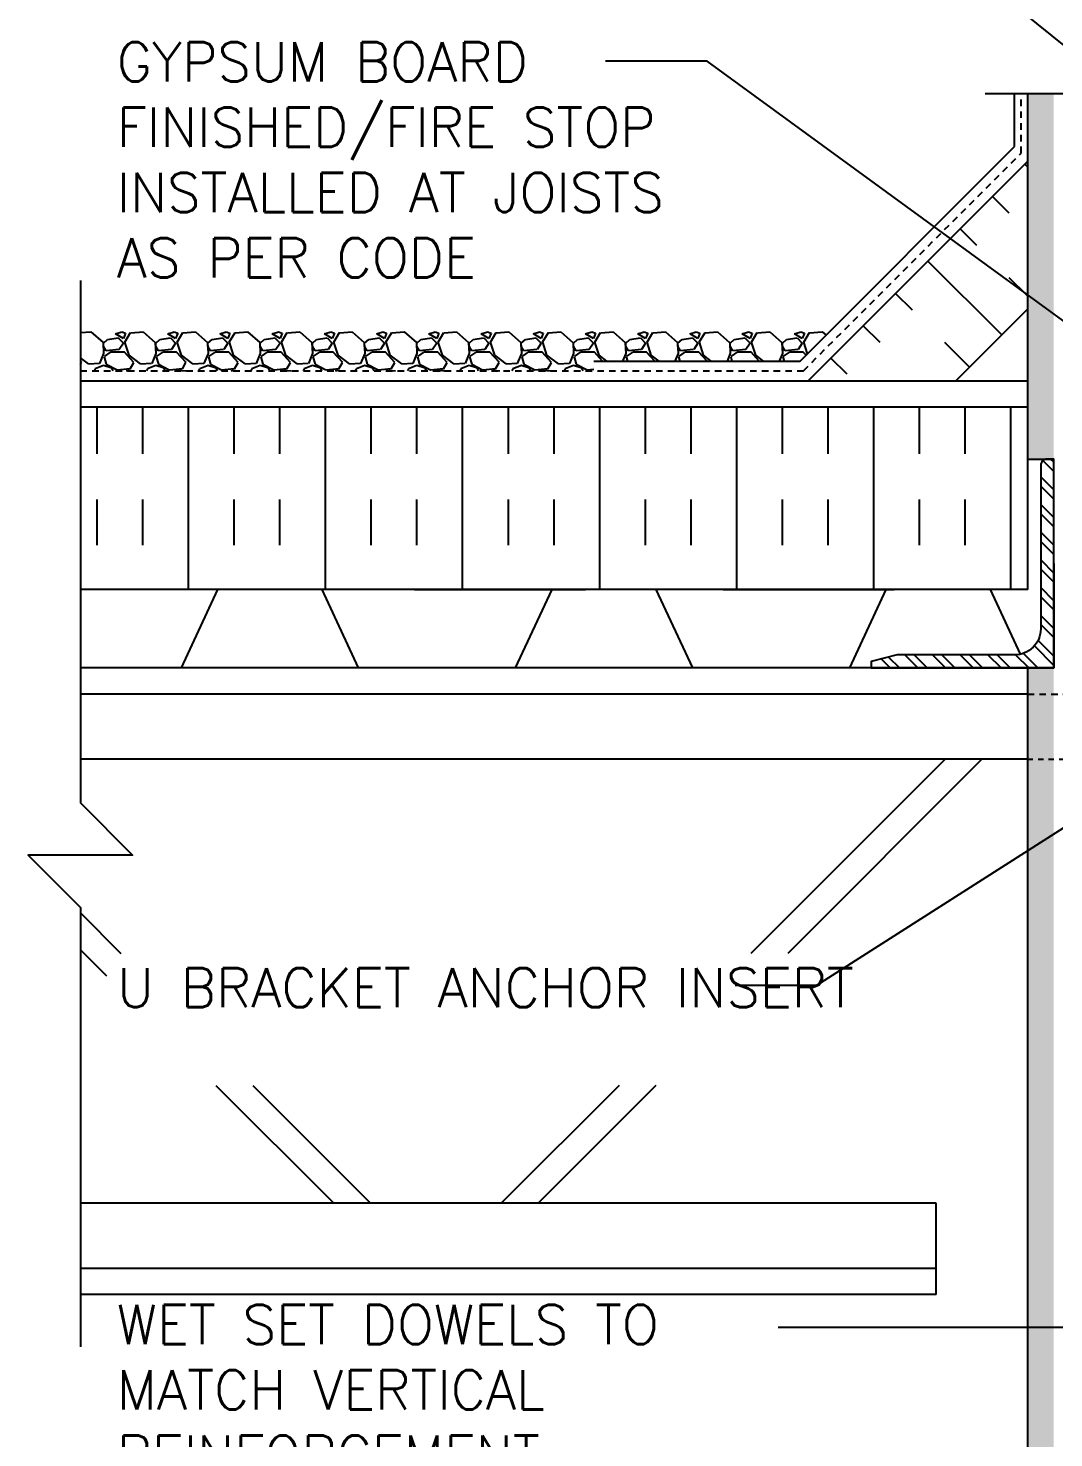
# Model space of a CAD drawing. Header units: inches. Extents: x 380.7 to 431.2, y 168.7 to 250.6.
# Drawn here: x 380.69 to 400.33, y 197.98 to 224.98 of the extents above; entities that cross this region are included whole.
import ezdxf

# ---------------------------------------------------------------- set-up
doc = ezdxf.new("R2010")
doc.units = ezdxf.units.IN
doc.header["$LTSCALE"] = 0.5
doc.header["$MEASUREMENT"] = 0
doc.linetypes.add('DASHED2', pattern=[0.375, 0.25, -0.125])
doc.linetypes.add('HIDDEN2', pattern=[0.1875, 0.125, -0.0625])
for name, color, linetype in [('HATCH', 12, 'Continuous'), ('Hidden2', 12, 'HIDDEN2'), ('line25', 2, 'Continuous'), ('LINE50', 5, 'Continuous'), ('LINE9', 9, 'Continuous'), ('TEXT', 4, 'Continuous')]:
    doc.layers.add(name, color=color, linetype=linetype)
doc.styles.add('DIM', font='romans.shx', dxfattribs={"width": 0.7})
doc.styles.add('ROMANS', font='romans.shx', dxfattribs={"height": 1.125})
doc.dimstyles.new('ext_12', dxfattribs={"dimscale": 12, "dimtxt": 0.09375, "dimasz": 0.09375, "dimexe": 0.09375, "dimexo": 0.0625, "dimgap": 0.0625, "dimtad": 1, "dimdec": 1, "dimzin": 3, "dimdsep": 46, "dimlunit": 4, "dimtxsty": 'DIM', "dimcen": 0.09, "dimdle": 0.09375, "dimclrt": 4, "dimadec": 0, "dimazin": 0, "dimtfac": 1, "dimtdec": 1, "dimtmove": 2, "dimatfit": 3, "dimfxl": 1, "dimfrac": 2, "dimtolj": 1, "dimtzin": 0, "dimarcsym": 0})

msp = doc.modelspace()

# ---------------------------------------------------------------- hatches: boundary and pattern name
at = {"layer": 'HATCH'}
h = msp.add_hatch(dxfattribs=at)
h.set_pattern_fill('AR-CONC', color=256, scale=0.5)
h.set_pattern_definition([(50, (0, 0), (3.586301, -0.31376), [0.375, -4.125]), (355, (0, 0), (-0.693757, 3.76096), [0.3, -3.3]), (100.45144, (0.299, -0.026), (2.892544, 3.4472), [0.3187, -3.50571]), (46.1842, (0, 1), (5.336207, -0.827596), [0.5625, -6.1875]), (96.6356, (0.4447, 0.931), (4.67331, 4.870593), [0.47805, -5.25857]), (351.1842, (0, 1), (4.67331, 4.87059), [0.45, -4.95]), (21, (0.5, 0.75), (2.984535, -2.013094), [0.375, -4.125]), (326, (0.5, 0.75), (1.216577, 3.62575), [0.3, -3.3]), (71.45144, (0.7487, 0.5822), (4.201112, 1.612656), [0.3187, -3.50571]), (37.5, (0, 0), (0.0607993, 1.6644693), [0, -3.26, 0, -3.35, 0, -3.3125]), (7.5, (0, 0), (1.315348, 1.9720586), [0, -1.91, 0, -3.185, 0, -1.2625]), (327.5, (-1.115, 0), (2.669112, -0.1127744), [0, -1.25, 0, -3.9, 0, -5.175]), (317.5, (-1.615, 0), (2.915931, 0.500525), [0, -1.625, 0, -2.59, 0, -3.675])])
h.paths.add_polyline_path([(411.575, 241.057), (411.074, 241.057), (410.85, 241.139), (411.075, 241.22), (411.575, 241.22), (411.575, 242.954), (412.075, 242.954), (405.95, 243.954), (399.825, 242.954), (400.325, 242.954), (400.325, 241.22), (400.826, 241.22), (401.05, 241.139), (400.826, 241.057), (400.325, 241.057), (400.325, 232.727), (400.763, 232.727), (400.763, 233.227), (402.263, 233.227), (402.263, 232.727), (402.95, 232.727), (402.95, 230.638, 0.064398), (403.06, 230.572), (403.15, 230.572), (403.15, 230.531, -0.249069), (403.26, 230.323), (403.26, 230.256, -0.414214), (403.198, 230.193), (403.15, 230.193), (403.15, 230.123), (403.255, 230.123, 0.10046), (403.649, 230.181, -0.601435), (403.768, 230.076, 2.182095), (404.178, 230.289, -1), (404.342, 230.697, -0.24438), (404.79, 230.176, 0.053157), (404.956, 229.562, 1.553132), (405.314, 229.987, -0.735593), (405.302, 230.445, -0.082755), (405.95, 230.553, -0.082755), (406.599, 230.445, -0.735593), (406.586, 229.987, 1.553132), (406.944, 229.562, 0.053157), (407.11, 230.176, -0.24438), (407.558, 230.697, -1), (407.722, 230.289, 2.182095), (408.132, 230.076, -0.601435), (408.251, 230.181, 0.10046), (408.645, 230.123), (408.75, 230.123), (408.75, 230.193), (408.703, 230.193, -0.414214), (408.64, 230.256), (408.64, 230.323, -0.249069), (408.75, 230.531), (408.75, 230.572), (408.84, 230.572, 0.064398), (408.95, 230.638), (408.95, 232.727), (409.638, 232.727), (409.638, 233.227), (411.138, 233.227), (411.138, 232.727), (411.575, 232.727)])
h.paths.add_polyline_path([(405.753, 240.993), (406.016, 240.69), (406.05, 240.708, -2.114532), (406.05, 240.651), (406.016, 240.69), (405.734, 240.546, -1.846412)], flags=16)
h.paths.add_polyline_path([(406.169, 227.227), (406.169, 225.227), (407.169, 226.227), (408.95, 226.227), (408.95, 226.509, 0.082415), (408.807, 226.588, -0.317837), (408.64, 226.823), (408.64, 226.891, -0.414214), (408.703, 226.953), (408.75, 226.953), (408.75, 227.023), (408.645, 227.023, -0.188973), (408.489, 227.118, 0.196323), (408.04, 227.465), (406.718, 227.755, 0.057795), (405.95, 227.844, 0.057795), (405.182, 227.755), (403.86, 227.465, 0.196323), (403.411, 227.118, -0.188973), (403.255, 227.023), (403.15, 227.023), (403.15, 226.953), (403.198, 226.953, -0.414214), (403.26, 226.891), (403.26, 226.823, -0.317837), (403.094, 226.588, 0.082415), (402.95, 226.509), (402.95, 226.227), (405.169, 226.227)])
h.paths.add_polyline_path([(408.95, 223.727), (407.169, 223.727), (406.169, 222.727), (406.169, 224.727), (405.169, 223.727), (402.95, 223.727), (402.95, 220.946, 0.082415), (403.094, 220.867, -0.317837), (403.26, 220.631), (403.26, 220.564, -0.414214), (403.198, 220.501), (403.15, 220.501), (403.15, 220.431), (403.255, 220.431, -0.188973), (403.411, 220.336, 0.196323), (403.86, 219.99), (405.182, 219.7, 0.057795), (405.95, 219.61, 0.057795), (406.718, 219.7), (408.04, 219.99, 0.196323), (408.489, 220.336, -0.188973), (408.645, 220.431), (408.75, 220.431), (408.75, 220.501), (408.703, 220.501, -0.414214), (408.64, 220.564), (408.64, 220.631, -0.317837), (408.807, 220.867, 0.082415), (408.95, 220.946)])
h.paths.add_polyline_path([(408.95, 216.816, 0.064398), (408.84, 216.882), (408.75, 216.882), (408.75, 216.924, -0.249069), (408.64, 217.131), (408.64, 217.199, -0.414214), (408.703, 217.261), (408.75, 217.261), (408.75, 217.331), (408.645, 217.331, 0.10046), (408.251, 217.274, -0.601435), (408.132, 217.379, 2.182095), (407.722, 217.166, -1), (407.558, 216.757, -0.24438), (407.11, 217.278, 0.053157), (406.944, 217.892, 0.223253), (406.744, 218.057), (406.724, 218.061, 0.955472), (406.586, 217.468, -0.735593), (406.599, 217.01, -0.082755), (405.95, 216.902, -0.082755), (405.302, 217.01, -0.735593), (405.314, 217.468, 0.955472), (405.176, 218.061), (405.156, 218.057, 0.223253), (404.956, 217.892, 0.053157), (404.79, 217.278, -0.24438), (404.342, 216.757, -1), (404.178, 217.166, 2.182095), (403.768, 217.379, -0.601435), (403.649, 217.274, 0.10046), (403.255, 217.331), (403.15, 217.331), (403.15, 217.261), (403.198, 217.261, -0.414214), (403.26, 217.199), (403.26, 217.131, -0.249069), (403.15, 216.924), (403.15, 216.882), (403.06, 216.882, 0.064398), (402.95, 216.816), (402.95, 214.727), (402.95, 212.727), (405.176, 212.727), (408.95, 212.727), (408.95, 214.727)])
h.paths.add_polyline_path([(405.176, 212.68), (403.315, 212.68), (403.315, 212.227), (405.176, 212.227)], flags=17)
h.paths.add_polyline_path([(405.176, 212.227), (403.315, 212.227), (403.315, 210.727), (405.176, 210.727)])
h.paths.add_polyline_path([(405.176, 210.727), (403.315, 210.727), (403.315, 210.227), (405.176, 210.227)])
h.paths.add_polyline_path([(408.95, 208.509, 0.082415), (408.807, 208.588, -0.317837), (408.64, 208.823), (408.64, 208.891, -0.414214), (408.703, 208.953), (408.75, 208.953), (408.75, 209.023), (408.645, 209.023, -0.188973), (408.489, 209.118, 0.196323), (408.04, 209.465), (406.718, 209.755, 0.039111), (406.2, 209.835), (406.2, 206.175), (406.479, 206.175), (406.479, 205.949), (406.219, 205.949), (405.95, 205.949), (405.422, 205.949), (405.422, 206.175), (405.7, 206.175), (405.7, 209.835, 0.039111), (405.182, 209.755), (403.86, 209.465, 0.196323), (403.411, 209.118, -0.188973), (403.255, 209.023), (403.15, 209.023), (403.15, 208.953), (403.198, 208.953, -0.414214), (403.26, 208.891), (403.26, 208.823, -0.317837), (403.094, 208.588, 0.082415), (402.95, 208.509), (402.95, 202.946, 0.082415), (403.094, 202.867, -0.317837), (403.26, 202.631), (403.26, 202.564, -0.414214), (403.198, 202.501), (403.15, 202.501), (403.15, 202.431), (403.255, 202.431, -0.188973), (403.411, 202.336, 0.196323), (403.86, 201.99), (405.182, 201.7, 0.057795), (405.95, 201.61, 0.057795), (406.718, 201.7), (408.04, 201.99, 0.196323), (408.489, 202.336, -0.188973), (408.645, 202.431), (408.75, 202.431), (408.75, 202.501), (408.703, 202.501, -0.414214), (408.64, 202.564), (408.64, 202.631, -0.317837), (408.807, 202.867, 0.082415), (408.95, 202.946)])
h.paths.add_polyline_path([(403.315, 211.616, 0.015101), (403.255, 211.623), (403.15, 211.623), (403.15, 211.553), (403.198, 211.553, -0.414214), (403.26, 211.491), (403.26, 210.956, -0.414214), (403.198, 210.893), (403.15, 210.893), (403.15, 210.823), (403.255, 210.823, -0.069724), (403.315, 210.814)])
h.paths.add_polyline_path([(405.329, 209.968), (403.315, 209.968), (403.315, 210.227), (403.315, 210.333, -0.069724), (403.255, 210.323), (403.15, 210.323), (403.15, 210.253), (403.198, 210.253, -0.414214), (403.26, 210.191), (403.26, 209.656, -0.414214), (403.198, 209.593), (403.15, 209.593), (403.15, 209.523), (403.255, 209.523, 0.036537), (403.399, 209.547)])
h.paths.add_polyline_path([(403.315, 212.68), (405.176, 212.68), (405.176, 212.727), (402.95, 212.727), (402.95, 212.638, 0.064398), (403.06, 212.572), (403.15, 212.572), (403.15, 212.531, -0.249069), (403.26, 212.323), (403.26, 212.256, -0.119718), (403.253, 212.227), (403.315, 212.227)])
h.paths.add_polyline_path([(403.315, 212.227), (403.253, 212.227, -0.280582), (403.198, 212.193), (403.15, 212.193), (403.15, 212.123), (403.255, 212.123, 0.014996), (403.315, 212.122)])
h.paths.add_polyline_path([(408.95, 196.727), (408.95, 198.816, 0.064398), (408.84, 198.882), (408.75, 198.882), (408.75, 198.924, -0.249069), (408.64, 199.131), (408.64, 199.199, -0.414214), (408.703, 199.261), (408.75, 199.261), (408.75, 199.331), (408.645, 199.331, 0.10046), (408.251, 199.274, -0.601435), (408.132, 199.379, 2.182095), (407.722, 199.166, -1), (407.558, 198.757, -0.24438), (407.11, 199.278, 0.053157), (406.944, 199.892, 0.223253), (406.744, 200.057), (406.724, 200.061, 0.955472), (406.586, 199.468, -0.735593), (406.599, 199.01, -0.082755), (405.95, 198.902, -0.082755), (405.302, 199.01, -0.735593), (405.314, 199.468, 0.955472), (405.176, 200.061), (405.156, 200.057, 0.223253), (404.956, 199.892, 0.053157), (404.79, 199.278, -0.24438), (404.342, 198.757, -1), (404.178, 199.166, 2.182095), (403.768, 199.379, -0.601435), (403.649, 199.274, 0.10046), (403.255, 199.331), (403.15, 199.331), (403.15, 199.261), (403.198, 199.261, -0.414214), (403.26, 199.199), (403.26, 199.131, -0.249069), (403.15, 198.924), (403.15, 198.882), (403.06, 198.882, 0.064398), (402.95, 198.816), (402.95, 196.727), (402.95, 194.638, 0.064398), (403.06, 194.572), (403.15, 194.572), (403.15, 194.531, -0.249069), (403.26, 194.323), (403.26, 194.256, -0.414214), (403.198, 194.193), (403.15, 194.193), (403.15, 194.123), (403.255, 194.123, 0.10046), (403.649, 194.181, -0.601435), (403.768, 194.076, 2.182095), (404.178, 194.289, -1), (404.342, 194.697, -0.24438), (404.79, 194.176, 0.053157), (404.956, 193.562, 0.223253), (405.156, 193.397), (405.176, 193.393, 0.955472), (405.314, 193.987, -0.735593), (405.302, 194.445, -0.082755), (405.95, 194.553, -0.082755), (406.599, 194.445, -0.735593), (406.586, 193.987, 0.955472), (406.724, 193.393), (406.744, 193.397, 0.223253), (406.944, 193.562, 0.053157), (407.11, 194.176, -0.24438), (407.558, 194.697, -1), (407.722, 194.289, 2.182095), (408.132, 194.076, -0.601435), (408.251, 194.181, 0.10046), (408.645, 194.123), (408.75, 194.123), (408.75, 194.193), (408.703, 194.193, -0.414214), (408.64, 194.256), (408.64, 194.323, -0.249069), (408.75, 194.531), (408.75, 194.572), (408.84, 194.572, 0.064398), (408.95, 194.638)])
h.paths.add_polyline_path([(408.95, 190.509, 0.082415), (408.807, 190.588, -0.317837), (408.64, 190.823), (408.64, 190.891, -0.414214), (408.703, 190.953), (408.75, 190.953), (408.75, 191.023), (408.645, 191.023, -0.188973), (408.489, 191.118, 0.196323), (408.04, 191.465), (406.718, 191.755, 0.057795), (405.95, 191.844, 0.057795), (405.182, 191.755), (403.86, 191.465, 0.196323), (403.411, 191.118, -0.188973), (403.255, 191.023), (403.15, 191.023), (403.15, 190.953), (403.198, 190.953, -0.414214), (403.26, 190.891), (403.26, 190.823, -0.317837), (403.094, 190.588, 0.082415), (402.95, 190.509), (402.95, 187.73), (404.95, 187.73), (405.95, 188.73), (405.95, 187.73), (405.95, 186.73), (406.95, 187.73), (408.95, 187.73)])
h = msp.add_hatch(dxfattribs=at)
h.set_pattern_fill('AR-SAND', color=256, scale=0.25, style=0)
h.set_pattern_definition([(37.5, (411.86765, 230.958), (-0.015748, 0.481706), [0, -0.38, 0, -0.425, 0, -0.40625]), (7.5, (411.86765, 230.958), (0.442444, 0.705537), [0, -0.205, 0, -0.3425, 0, -0.13125]), (327.5, (411.56015, 230.958), (0.778535, 0.001415), [0, -0.125, 0, -0.45, 0, -0.5875]), (317.5, (411.56015, 230.958), (0.751532, 0.21942), [0, -0.0625, 0, -0.295, 0, -0.3375])])
h.paths.add_polyline_path([(412.075, 241.057), (411.575, 241.057), (411.575, 232.727), (411.575, 226.227), (412.075, 226.227)])
h.paths.add_polyline_path([(412.075, 242.954), (411.575, 242.954), (411.575, 241.22), (412.075, 241.22)])
h.paths.add_polyline_path([(399.825, 241.057), (399.825, 226.227), (400.325, 226.227), (400.325, 232.727), (400.325, 241.057)])
h.paths.add_polyline_path([(400.325, 242.954), (399.825, 242.954), (399.825, 241.22), (400.325, 241.22)])
h.paths.add_polyline_path([(400.325, 223.727), (399.825, 223.727), (399.825, 216.727), (400.325, 216.727)])
h.paths.add_polyline_path([(412.075, 223.727), (411.575, 223.727), (411.575, 216.727), (412.075, 216.727)])
h = msp.add_hatch(dxfattribs=at)
h.set_pattern_fill('INSUL', color=256, scale=7, angle=45, style=0)
h.set_pattern_definition([(135, (507.1283, 59.3262), (1.856155, 1.856155), []), (135, (507.747, 59.945), (1.856155, 1.856155), [0.875, -0.875]), (135, (508.3658, 60.5636), (1.856155, 1.856155), [0.875, -0.875])])
h.paths.add_polyline_path([(398.577, 218.352), (395.748, 218.352), (399.825, 222.429), (399.825, 219.601)])
h = msp.add_hatch(dxfattribs=at)
h.set_pattern_fill('INSUL', color=256, scale=7, angle=90, style=0)
h.set_pattern_definition([(90, (507.1283, 59.3262), (2.625, 2e-16), []), (90, (508.0033, 59.3262), (2.625, 2e-16), [0.875, -0.875]), (90, (508.8783, 59.3262), (2.625, 2e-16), [0.875, -0.875])])
h.paths.add_polyline_path([(399.825, 217.727), (399.825, 214.227), (381.685, 214.227), (381.685, 217.727)])
h = msp.add_hatch(dxfattribs=at)
h.set_pattern_fill('ANSI32', color=256, style=0)
h.set_pattern_definition([(135, (519.34384, -42.36074), (0.26516504, 0.26516504), []), (135, (519.16706, -42.36074), (0.26516504, 0.26516504), [])])
h.paths.add_polyline_path([(399.575, 212.977), (397.325, 212.977), (396.825, 212.852), (396.825, 212.727), (400.325, 212.727), (400.325, 216.727), (400.2, 216.727, 0.414214), (400.075, 216.602), (400.075, 213.477, -0.414214)])
h = msp.add_hatch(dxfattribs=at)
h.set_pattern_fill('AR-SAND', color=256, scale=0.25, style=0)
h.set_pattern_definition([(142.5, (575.3307, -51.72275), (0.01574834, 0.48170594), [0, -0.38, 0, -0.425, 0, -0.40625]), (172.5, (575.3307, -51.72275), (-0.4424442, 0.7055365), [0, -0.205, 0, -0.3425, 0, -0.13125]), (212.5, (575.6382, -51.72275), (-0.77853547, 0.00141476), [0, -0.125, 0, -0.45, 0, -0.5875]), (222.5, (575.6382, -51.72275), (-0.7515317, 0.2194189), [0, -0.0625, 0, -0.295, 0, -0.3375])])
h.paths.add_polyline_path([(399.825, 212.727), (400.325, 212.727), (400.325, 196.668), (400.325, 187.668), (399.825, 187.668)])

# ---------------------------------------------------------------- linework, layer by layer
at = {"color": 192}
for p, q in [((383.613, 212.727), (381.685, 212.727)), ((390.012, 212.727), (387.012, 212.727))]:
    msp.add_line(p, q, dxfattribs=at)
at = {"layer": 'HATCH'}
for p, q in [((399.575, 222.709), (399.575, 223.727)), ((395.468, 218.602), (399.575, 222.709)), ((381.685, 219.148), (381.888, 219.165)), ((381.888, 219.166), (382.118, 218.956)), ((382.119, 218.957), (382.129, 218.747)), ((382.127, 218.944), (382.207, 219.014)), ((382.128, 218.886), (382.128, 218.946)), ((382.207, 219.017), (382.407, 219.047)), ((382.358, 219.126), (382.478, 219.166)), ((382.509, 219.036), (382.359, 219.126)), ((382.408, 219.046), (382.508, 218.946)), ((382.509, 218.946), (382.429, 218.826)), ((382.478, 219.166), (382.548, 219.136)), ((382.549, 219.136), (382.509, 219.036)), ((382.537, 218.967), (382.647, 219.147)), ((382.618, 218.716), (382.538, 218.966)), ((382.648, 219.145), (382.888, 219.165)), ((382.888, 219.166), (383.118, 218.956)), ((383.119, 218.957), (383.129, 218.747)), ((383.127, 218.944), (383.207, 219.014)), ((383.128, 218.886), (383.128, 218.946)), ((383.207, 219.017), (383.407, 219.047)), ((383.358, 219.126), (383.478, 219.166)), ((383.509, 219.036), (383.359, 219.126)), ((383.408, 219.046), (383.508, 218.946)), ((383.509, 218.946), (383.429, 218.826)), ((383.478, 219.166), (383.548, 219.136)), ((383.549, 219.136), (383.509, 219.036)), ((383.537, 218.967), (383.647, 219.147)), ((383.618, 218.716), (383.538, 218.966)), ((383.648, 219.145), (383.888, 219.165)), ((383.888, 219.166), (384.118, 218.956)), ((384.119, 218.957), (384.129, 218.747)), ((384.127, 218.944), (384.207, 219.014)), ((384.128, 218.886), (384.128, 218.946)), ((384.207, 219.017), (384.407, 219.047)), ((384.358, 219.126), (384.478, 219.166)), ((384.509, 219.036), (384.359, 219.126)), ((384.408, 219.046), (384.508, 218.946)), ((384.509, 218.946), (384.429, 218.826)), ((384.478, 219.166), (384.548, 219.136)), ((384.549, 219.136), (384.509, 219.036)), ((384.537, 218.967), (384.647, 219.147)), ((384.618, 218.716), (384.538, 218.966)), ((384.648, 219.145), (384.888, 219.165)), ((384.888, 219.166), (385.118, 218.956)), ((385.119, 218.957), (385.129, 218.747)), ((385.127, 218.944), (385.207, 219.014)), ((385.128, 218.886), (385.128, 218.946)), ((385.207, 219.017), (385.407, 219.047)), ((385.358, 219.126), (385.478, 219.166)), ((385.509, 219.036), (385.359, 219.126)), ((385.408, 219.046), (385.508, 218.946)), ((385.509, 218.946), (385.429, 218.826)), ((385.478, 219.166), (385.548, 219.136)), ((385.549, 219.136), (385.509, 219.036)), ((385.537, 218.967), (385.647, 219.147)), ((385.618, 218.716), (385.538, 218.966)), ((385.648, 219.145), (385.888, 219.165)), ((385.888, 219.166), (386.118, 218.956)), ((386.119, 218.957), (386.129, 218.747)), ((386.127, 218.944), (386.207, 219.014)), ((386.128, 218.886), (386.128, 218.946)), ((386.207, 219.017), (386.407, 219.047)), ((386.358, 219.126), (386.478, 219.166)), ((386.509, 219.036), (386.359, 219.126)), ((386.408, 219.046), (386.508, 218.946)), ((386.509, 218.946), (386.429, 218.826)), ((386.478, 219.166), (386.548, 219.136)), ((386.549, 219.136), (386.509, 219.036)), ((386.537, 218.967), (386.647, 219.147)), ((386.618, 218.716), (386.538, 218.966)), ((386.648, 219.145), (386.888, 219.165)), ((386.888, 219.166), (387.118, 218.956)), ((387.119, 218.957), (387.129, 218.747)), ((387.127, 218.944), (387.207, 219.014)), ((387.128, 218.886), (387.128, 218.946)), ((387.207, 219.017), (387.407, 219.047)), ((387.358, 219.126), (387.478, 219.166)), ((387.509, 219.036), (387.359, 219.126)), ((387.408, 219.046), (387.508, 218.946)), ((387.509, 218.946), (387.429, 218.826)), ((387.478, 219.166), (387.548, 219.136)), ((387.549, 219.136), (387.509, 219.036)), ((387.537, 218.967), (387.647, 219.147)), ((387.618, 218.716), (387.538, 218.966)), ((387.648, 219.145), (387.888, 219.165)), ((387.888, 219.166), (388.118, 218.956)), ((388.119, 218.957), (388.129, 218.747)), ((388.127, 218.944), (388.207, 219.014)), ((388.128, 218.886), (388.128, 218.946)), ((388.207, 219.017), (388.407, 219.047)), ((388.358, 219.126), (388.478, 219.166)), ((388.509, 219.036), (388.359, 219.126)), ((388.408, 219.046), (388.508, 218.946)), ((388.509, 218.946), (388.429, 218.826)), ((388.478, 219.166), (388.548, 219.136)), ((388.549, 219.136), (388.509, 219.036)), ((388.537, 218.967), (388.647, 219.147)), ((388.618, 218.716), (388.538, 218.966)), ((388.648, 219.145), (388.888, 219.165)), ((388.888, 219.166), (389.118, 218.956)), ((389.119, 218.957), (389.129, 218.747)), ((389.127, 218.944), (389.207, 219.014)), ((389.128, 218.886), (389.128, 218.946)), ((389.207, 219.017), (389.407, 219.047)), ((389.358, 219.126), (389.478, 219.166)), ((389.509, 219.036), (389.359, 219.126)), ((389.408, 219.046), (389.508, 218.946)), ((389.509, 218.946), (389.429, 218.826)), ((389.478, 219.166), (389.548, 219.136)), ((389.549, 219.136), (389.509, 219.036)), ((389.537, 218.967), (389.647, 219.147)), ((389.618, 218.716), (389.538, 218.966)), ((389.648, 219.145), (389.888, 219.165)), ((389.888, 219.166), (390.118, 218.956)), ((390.119, 218.957), (390.129, 218.747)), ((390.127, 218.944), (390.207, 219.014)), ((390.128, 218.886), (390.128, 218.946)), ((390.207, 219.017), (390.407, 219.047)), ((390.358, 219.126), (390.478, 219.166)), ((390.509, 219.036), (390.359, 219.126)), ((390.408, 219.046), (390.508, 218.946)), ((390.509, 218.946), (390.429, 218.826)), ((390.478, 219.166), (390.548, 219.136)), ((390.549, 219.136), (390.509, 219.036)), ((390.537, 218.967), (390.647, 219.147)), ((390.618, 218.716), (390.538, 218.966)), ((390.648, 219.145), (390.888, 219.165)), ((390.888, 219.166), (391.118, 218.956)), ((391.119, 218.957), (391.129, 218.747)), ((391.127, 218.944), (391.207, 219.014)), ((391.128, 218.886), (391.128, 218.946)), ((391.207, 219.017), (391.407, 219.047)), ((391.358, 219.126), (391.478, 219.166)), ((391.509, 219.036), (391.359, 219.126)), ((391.408, 219.046), (391.508, 218.946)), ((391.509, 218.946), (391.429, 218.826)), ((391.478, 219.166), (391.548, 219.136)), ((391.549, 219.136), (391.509, 219.036)), ((391.537, 218.967), (391.647, 219.147)), ((391.618, 218.716), (391.538, 218.966)), ((391.648, 219.145), (391.888, 219.165)), ((391.888, 219.166), (392.118, 218.956)), ((392.119, 218.957), (392.129, 218.747)), ((392.127, 218.944), (392.207, 219.014)), ((392.128, 218.886), (392.128, 218.946)), ((392.207, 219.017), (392.407, 219.047)), ((392.358, 219.126), (392.478, 219.166)), ((392.509, 219.036), (392.359, 219.126)), ((392.408, 219.046), (392.508, 218.946)), ((392.509, 218.946), (392.429, 218.826)), ((392.478, 219.166), (392.548, 219.136)), ((392.549, 219.136), (392.509, 219.036)), ((392.537, 218.967), (392.647, 219.147)), ((392.618, 218.716), (392.538, 218.966)), ((392.648, 219.145), (392.888, 219.165)), ((392.888, 219.166), (393.118, 218.956)), ((393.119, 218.957), (393.129, 218.747)), ((393.127, 218.944), (393.207, 219.014)), ((393.128, 218.886), (393.128, 218.946)), ((393.207, 219.017), (393.407, 219.047)), ((393.358, 219.126), (393.478, 219.166)), ((393.509, 219.036), (393.359, 219.126)), ((393.408, 219.046), (393.508, 218.946)), ((393.509, 218.946), (393.429, 218.826)), ((393.478, 219.166), (393.548, 219.136)), ((393.549, 219.136), (393.509, 219.036)), ((393.537, 218.967), (393.647, 219.147)), ((393.618, 218.716), (393.538, 218.966)), ((393.648, 219.145), (393.888, 219.165)), ((393.888, 219.166), (394.118, 218.956)), ((394.119, 218.957), (394.129, 218.747)), ((394.127, 218.944), (394.207, 219.014)), ((394.128, 218.886), (394.128, 218.946)), ((394.207, 219.017), (394.407, 219.047)), ((394.358, 219.126), (394.478, 219.166)), ((394.509, 219.036), (394.359, 219.126)), ((394.408, 219.046), (394.508, 218.946)), ((394.509, 218.946), (394.429, 218.826)), ((394.478, 219.166), (394.548, 219.136)), ((394.549, 219.136), (394.509, 219.036)), ((394.537, 218.967), (394.647, 219.147)), ((394.618, 218.716), (394.538, 218.966)), ((394.648, 219.145), (394.888, 219.165)), ((394.888, 219.166), (395.118, 218.956)), ((395.119, 218.957), (395.129, 218.747)), ((395.127, 218.944), (395.207, 219.014)), ((395.128, 218.886), (395.128, 218.946)), ((395.207, 219.017), (395.407, 219.047)), ((395.358, 219.126), (395.478, 219.166)), ((395.509, 219.036), (395.359, 219.126)), ((395.408, 219.046), (395.508, 218.946)), ((395.509, 218.946), (395.429, 218.826)), ((395.478, 219.166), (395.548, 219.136)), ((395.549, 219.136), (395.509, 219.036)), ((395.537, 218.967), (395.647, 219.147)), ((395.609, 218.744), (395.538, 218.966)), ((395.648, 219.145), (395.888, 219.165)), ((395.888, 219.166), (395.963, 219.097)), ((381.838, 218.547), (381.685, 218.665)), ((382.13, 218.748), (382.05, 218.558)), ((382.178, 218.796), (382.128, 218.886)), ((382.138, 218.686), (382.178, 218.546)), ((382.269, 218.778), (382.139, 218.688)), ((382.428, 218.826), (382.178, 218.796)), ((382.528, 218.776), (382.268, 218.776)), ((382.708, 218.576), (382.528, 218.776)), ((382.838, 218.547), (382.618, 218.717)), ((383.13, 218.748), (383.05, 218.558)), ((383.178, 218.796), (383.128, 218.886)), ((383.138, 218.686), (383.178, 218.546)), ((383.269, 218.778), (383.139, 218.688)), ((383.428, 218.826), (383.178, 218.796)), ((383.528, 218.776), (383.268, 218.776)), ((383.708, 218.576), (383.528, 218.776)), ((383.838, 218.547), (383.618, 218.717)), ((384.13, 218.748), (384.05, 218.558)), ((384.178, 218.796), (384.128, 218.886)), ((384.138, 218.686), (384.178, 218.546)), ((384.269, 218.778), (384.139, 218.688)), ((384.428, 218.826), (384.178, 218.796)), ((384.528, 218.776), (384.268, 218.776)), ((384.708, 218.576), (384.528, 218.776)), ((384.838, 218.547), (384.618, 218.717)), ((385.13, 218.748), (385.05, 218.558)), ((385.178, 218.796), (385.128, 218.886)), ((385.138, 218.686), (385.178, 218.546)), ((385.269, 218.778), (385.139, 218.688)), ((385.428, 218.826), (385.178, 218.796)), ((385.528, 218.776), (385.268, 218.776)), ((385.708, 218.576), (385.528, 218.776)), ((385.838, 218.547), (385.618, 218.717)), ((386.13, 218.748), (386.05, 218.558)), ((386.178, 218.796), (386.128, 218.886)), ((386.138, 218.686), (386.178, 218.546)), ((386.269, 218.778), (386.139, 218.688)), ((386.428, 218.826), (386.178, 218.796)), ((386.528, 218.776), (386.268, 218.776)), ((386.708, 218.576), (386.528, 218.776)), ((386.838, 218.547), (386.618, 218.717)), ((387.13, 218.748), (387.05, 218.558)), ((387.178, 218.796), (387.128, 218.886)), ((387.138, 218.686), (387.178, 218.546)), ((387.269, 218.778), (387.139, 218.688)), ((387.428, 218.826), (387.178, 218.796)), ((387.528, 218.776), (387.268, 218.776)), ((387.708, 218.576), (387.528, 218.776)), ((387.838, 218.547), (387.618, 218.717)), ((388.13, 218.748), (388.05, 218.558)), ((388.178, 218.796), (388.128, 218.886)), ((388.138, 218.686), (388.178, 218.546)), ((388.269, 218.778), (388.139, 218.688)), ((388.428, 218.826), (388.178, 218.796)), ((388.528, 218.776), (388.268, 218.776)), ((388.708, 218.576), (388.528, 218.776)), ((388.838, 218.547), (388.618, 218.717)), ((389.13, 218.748), (389.05, 218.558)), ((389.178, 218.796), (389.128, 218.886)), ((389.138, 218.686), (389.178, 218.546)), ((389.269, 218.778), (389.139, 218.688)), ((389.428, 218.826), (389.178, 218.796)), ((389.528, 218.776), (389.268, 218.776)), ((389.708, 218.576), (389.528, 218.776)), ((389.838, 218.547), (389.618, 218.717)), ((390.13, 218.748), (390.05, 218.558)), ((390.178, 218.796), (390.128, 218.886)), ((390.138, 218.686), (390.178, 218.546)), ((390.269, 218.778), (390.139, 218.688)), ((390.428, 218.826), (390.178, 218.796)), ((390.528, 218.776), (390.268, 218.776)), ((390.708, 218.576), (390.528, 218.776)), ((390.838, 218.547), (390.618, 218.717)), ((391.13, 218.748), (391.05, 218.558)), ((391.178, 218.796), (391.128, 218.886)), ((391.138, 218.686), (391.178, 218.546)), ((391.269, 218.778), (391.139, 218.688)), ((391.428, 218.826), (391.178, 218.796)), ((391.528, 218.776), (391.268, 218.776)), ((391.685, 218.602), (391.528, 218.776)), ((391.767, 218.602), (391.618, 218.717)), ((392.13, 218.748), (392.068, 218.602)), ((392.178, 218.796), (392.128, 218.886)), ((392.138, 218.686), (392.162, 218.602)), ((392.269, 218.778), (392.139, 218.688)), ((392.428, 218.826), (392.178, 218.796)), ((392.528, 218.776), (392.268, 218.776)), ((392.685, 218.602), (392.528, 218.776)), ((392.767, 218.602), (392.618, 218.717)), ((393.13, 218.748), (393.068, 218.602)), ((393.178, 218.796), (393.128, 218.886)), ((393.138, 218.686), (393.162, 218.602)), ((393.269, 218.778), (393.139, 218.688)), ((393.428, 218.826), (393.178, 218.796)), ((393.528, 218.776), (393.268, 218.776)), ((393.685, 218.602), (393.528, 218.776)), ((393.767, 218.602), (393.618, 218.717)), ((394.13, 218.748), (394.068, 218.602)), ((394.178, 218.796), (394.128, 218.886)), ((394.138, 218.686), (394.162, 218.602)), ((394.269, 218.778), (394.139, 218.688)), ((394.428, 218.826), (394.178, 218.796)), ((394.528, 218.776), (394.268, 218.776)), ((394.685, 218.602), (394.528, 218.776)), ((394.767, 218.602), (394.618, 218.717)), ((395.13, 218.748), (395.068, 218.602)), ((395.178, 218.796), (395.128, 218.886)), ((395.138, 218.686), (395.162, 218.602)), ((395.269, 218.778), (395.139, 218.688)), ((395.428, 218.826), (395.178, 218.796)), ((395.528, 218.776), (395.268, 218.776)), ((395.582, 218.716), (395.528, 218.776)), ((381.708, 218.576), (381.685, 218.602)), ((381.685, 218.539), (381.707, 218.576)), ((381.685, 218.418), (381.719, 218.415)), ((382.049, 218.556), (381.839, 218.546)), ((381.968, 218.456), (381.949, 218.415)), ((382.129, 218.516), (381.969, 218.456)), ((382.288, 218.466), (382.128, 218.516)), ((382.178, 218.545), (382.388, 218.435)), ((382.311, 218.415), (382.289, 218.466)), ((382.389, 218.438), (382.639, 218.458)), ((382.57, 218.415), (382.619, 218.427)), ((382.618, 218.425), (382.719, 218.415)), ((382.637, 218.456), (382.707, 218.576)), ((383.049, 218.556), (382.839, 218.546)), ((382.968, 218.456), (382.949, 218.415)), ((383.129, 218.516), (382.969, 218.456)), ((383.288, 218.466), (383.128, 218.516)), ((383.178, 218.545), (383.388, 218.435)), ((383.311, 218.415), (383.288, 218.466)), ((383.389, 218.438), (383.639, 218.458)), ((383.57, 218.415), (383.619, 218.427)), ((383.618, 218.425), (383.719, 218.415)), ((383.637, 218.456), (383.707, 218.576)), ((384.049, 218.556), (383.839, 218.546)), ((383.968, 218.456), (383.949, 218.415)), ((384.129, 218.516), (383.969, 218.456)), ((384.288, 218.466), (384.128, 218.516)), ((384.178, 218.545), (384.388, 218.435)), ((384.311, 218.415), (384.288, 218.466)), ((384.389, 218.438), (384.639, 218.458)), ((384.57, 218.415), (384.619, 218.427)), ((384.618, 218.425), (384.719, 218.415)), ((384.637, 218.456), (384.707, 218.576)), ((385.049, 218.556), (384.839, 218.546)), ((384.968, 218.456), (384.949, 218.415)), ((385.129, 218.516), (384.969, 218.456)), ((385.288, 218.466), (385.128, 218.516)), ((385.178, 218.545), (385.388, 218.435)), ((385.311, 218.415), (385.288, 218.466)), ((385.389, 218.438), (385.639, 218.458)), ((385.57, 218.415), (385.619, 218.427)), ((385.618, 218.425), (385.719, 218.415)), ((385.637, 218.456), (385.707, 218.576)), ((386.049, 218.556), (385.839, 218.546)), ((385.968, 218.456), (385.949, 218.415)), ((386.129, 218.516), (385.969, 218.456)), ((386.288, 218.466), (386.128, 218.516)), ((386.178, 218.545), (386.388, 218.435)), ((386.311, 218.415), (386.288, 218.466)), ((386.389, 218.438), (386.639, 218.458)), ((386.57, 218.415), (386.619, 218.427)), ((386.618, 218.425), (386.719, 218.415)), ((386.637, 218.456), (386.707, 218.576)), ((387.049, 218.556), (386.839, 218.546)), ((386.968, 218.456), (386.949, 218.415)), ((387.129, 218.516), (386.969, 218.456)), ((387.288, 218.466), (387.128, 218.516)), ((387.178, 218.545), (387.388, 218.435)), ((387.311, 218.415), (387.288, 218.466)), ((387.389, 218.438), (387.639, 218.458)), ((387.57, 218.415), (387.619, 218.427)), ((387.618, 218.425), (387.719, 218.415)), ((387.637, 218.456), (387.707, 218.576)), ((388.049, 218.556), (387.839, 218.546)), ((387.968, 218.456), (387.949, 218.415)), ((388.129, 218.516), (387.969, 218.456)), ((388.288, 218.466), (388.128, 218.516)), ((388.178, 218.545), (388.388, 218.435)), ((388.311, 218.415), (388.288, 218.466)), ((388.389, 218.438), (388.639, 218.458)), ((388.57, 218.415), (388.619, 218.427)), ((388.618, 218.425), (388.719, 218.415)), ((388.637, 218.456), (388.707, 218.576)), ((389.049, 218.556), (388.839, 218.546)), ((388.968, 218.456), (388.949, 218.415)), ((389.129, 218.516), (388.969, 218.456)), ((389.288, 218.466), (389.128, 218.516)), ((389.178, 218.545), (389.388, 218.435)), ((389.311, 218.415), (389.288, 218.466)), ((389.389, 218.438), (389.639, 218.458)), ((389.57, 218.415), (389.619, 218.427)), ((389.618, 218.425), (389.719, 218.415)), ((389.637, 218.456), (389.707, 218.576)), ((390.049, 218.556), (389.839, 218.546)), ((389.968, 218.456), (389.949, 218.415)), ((390.129, 218.516), (389.969, 218.456)), ((390.288, 218.466), (390.128, 218.516)), ((390.178, 218.545), (390.388, 218.435)), ((390.311, 218.415), (390.288, 218.466)), ((390.389, 218.438), (390.639, 218.458)), ((390.57, 218.415), (390.619, 218.427)), ((390.618, 218.425), (390.719, 218.415)), ((390.637, 218.456), (390.707, 218.576)), ((391.049, 218.556), (390.839, 218.546)), ((390.968, 218.456), (390.949, 218.415)), ((391.129, 218.516), (390.969, 218.456)), ((391.288, 218.466), (391.128, 218.516)), ((391.178, 218.545), (391.388, 218.435)), ((391.311, 218.415), (391.288, 218.466)), ((391.389, 218.438), (391.52, 218.448)), ((391.52, 218.602), (395.468, 218.602)), ((391.52, 218.477), (391.52, 218.477))]:
    msp.add_line(p, q, dxfattribs=at)
at = {"layer": 'HATCH', "linetype": 'HIDDEN2', "ltscale": 2}
msp.add_line((399.825, 212.227), (402.95, 212.227), dxfattribs=at)
at = {"layer": 'Hidden2'}
msp.add_line((399.825, 210.977), (402.95, 210.977), dxfattribs=at)
at = {"layer": 'line25'}
for p, q in [((395.623, 218.227), (399.825, 222.429)), ((398.452, 218.227), (399.825, 219.601)), ((399.825, 216.727), (400.325, 216.727)), ((399.575, 214.227), (381.685, 214.227)), ((399.825, 214.227), (384.657, 214.227)), ((388.085, 214.227), (391.355, 214.227)), ((393.995, 214.227), (397.265, 214.227)), ((400.325, 212.727), (381.685, 212.727)), ((399.825, 212.227), (381.685, 212.227)), ((399.825, 210.977), (381.685, 210.977)), ((398.243, 210.977), (394.524, 207.259)), ((398.95, 210.977), (395.231, 207.259)), ((381.685, 208.035), (382.462, 207.259)), ((381.685, 207.328), (382.183, 206.83)), ((384.28, 204.734), (386.536, 202.477)), ((384.987, 204.734), (387.243, 202.477)), ((391.999, 204.734), (389.743, 202.477)), ((392.707, 204.734), (390.45, 202.477)), ((398.075, 202.477), (381.685, 202.477)), ((398.075, 200.727), (398.075, 202.477)), ((398.075, 201.227), (381.685, 201.227)), ((398.075, 200.727), (381.685, 200.727))]:
    msp.add_line(p, q, dxfattribs=at)
msp.add_lwpolyline([(381.685, 217.727), (399.825, 217.727)], dxfattribs=at)
at = {"layer": 'line25', "color": 192}
for points in [[(387.012, 212.727), (386.312, 214.227), (384.312, 214.227), (383.613, 212.727)], [(393.411, 212.727), (392.711, 214.227), (390.711, 214.227), (390.012, 212.727)], [(399.687, 212.99), (399.11, 214.227), (397.11, 214.227), (396.411, 212.727), (393.411, 212.727)]]:
    msp.add_lwpolyline(points, dxfattribs=at)
at = {"layer": 'LINE50', "color": 9, "linetype": 'DASHED2'}
for p, q in [((399.7, 222.584), (399.7, 223.727)), ((395.53, 218.415), (399.7, 222.584)), ((381.685, 218.415), (395.53, 218.415))]:
    msp.add_line(p, q, dxfattribs=at)
at = {"layer": 'LINE50'}
msp.add_line((400.325, 214.727), (400.325, 212.727), dxfattribs=at)
at = {"layer": 'LINE50', "color": 9}
msp.add_line((399.825, 187.73), (399.825, 212.727), dxfattribs=at)
at = {"layer": 'LINE9'}
for p, q in [((399.013, 223.727), (405.169, 223.727)), ((399.825, 214.227), (399.825, 223.727))]:
    msp.add_line(p, q, dxfattribs=at)
for points in [[(381.685, 220.148), (381.685, 210.142), (382.685, 209.142), (381.685, 209.142), (380.685, 209.142), (381.685, 208.142), (381.685, 199.727)], [(381.685, 218.227), (399.825, 218.227)]]:
    msp.add_lwpolyline(points, dxfattribs=at)
msp.add_lwpolyline([(396.825, 212.727), (400.325, 212.727), (400.325, 216.727), (400.2, 216.727, 0.414214), (400.075, 216.602), (400.075, 213.477, -0.414214), (399.575, 212.977), (397.325, 212.977), (396.825, 212.852)], format="xyb", close=True, dxfattribs=at)

# ---------------------------------------------------------------- texts
at = {"layer": 'TEXT', "char_height": 0.75, "attachment_point": 1, "style": 'ROMANS'}
for s, insert, width in [('\\A1;{\\C4;GYPSUM BOARD FINISHED/FIRE STOP INSTALLED AT JOISTS AS PER CODE}', (382.38, 224.707), 12.44051), ('U BRACKET ANCHOR INSERT', (382.385, 206.98), 13.68504), ('\\A1;{\\C4;WET SET DOWELS TO MATCH VERTICAL REINFORCEMENT BETWEEN POUR OR AS SPECIFIED}', (382.38, 200.528), 12.44051)]:
    msp.add_mtext(s, dxfattribs=dict(at, insert=insert, width=width))

# ---------------------------------------------------------------- leaders
at = {"layer": 'TEXT'}
for points, override in [([(411.575, 215.727), (396.026, 228.274), (393.785, 228.274)], {"dimtad": 0}), ([(409.834, 212.561), (393.687, 224.348), (391.74, 224.348)], {"dimgap": 0.0625, "dimtad": 0}), ([(403.315, 211.454), (395.781, 206.645), (394.222, 206.645)], {"dimgap": 0.0625, "dimtad": 0}), ([(404.927, 200.097), (397.018, 200.097), (395.05, 200.097)], {"dimgap": 0.0625, "dimtad": 0})]:
    msp.add_leader(points, dimstyle='ext_12', override=override, dxfattribs=at)

doc.saveas('drawing.dxf')
